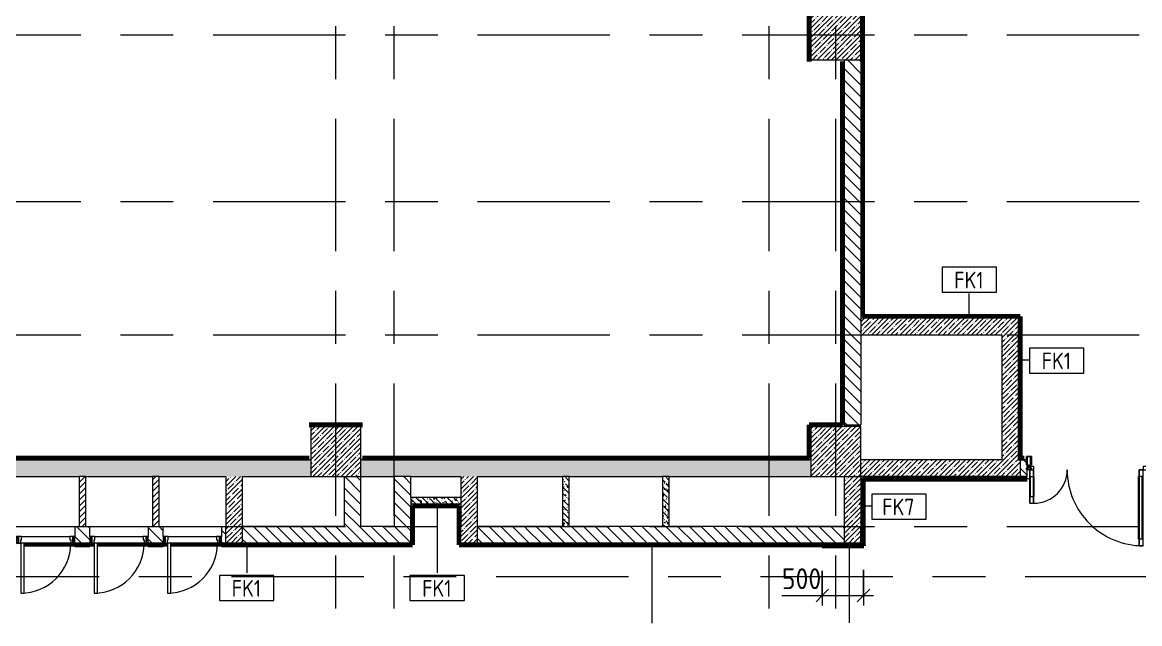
# Model space of a CAD drawing. Header units: millimetres. Extents: x 35524 to 235479, y -8553 to 29000.
# Drawn here: x 56698 to 70104, y 9935 to 17150 of the extents above; entities that cross this region are included whole.
import ezdxf

# ---------------------------------------------------------------- set-up
doc = ezdxf.new("R2010")
doc.units = ezdxf.units.MM
doc.linetypes.add('Осевая', pattern=[3175, 635, -476.25, 1587.5, -476.25])
for name, color, linetype, lineweight in [('A-ANNO-DIMS', 7, 'Continuous', 9), ('A-ANNO-DIMS-100', 7, 'Continuous', 9), ('A-DETL-GENF', 7, 'Continuous', 9), ('A-DOOR', 7, 'Continuous', 9), ('A-DOOR-1', 7, 'Continuous', 13), ('A-DOOR-FRAM', 7, 'Continuous', 13), ('A-DOOR-FRAM-1', 7, 'Continuous', 9), ('A-GLAZ-CWMG', 7, 'Continuous', 9), ('A-GLAZ-CWMG-1', 7, 'Continuous', 25), ('A-WALL', 7, 'Continuous', 9), ('A-WALL-IDEN', 7, 'Continuous', 9), ('I-WALL', 7, 'Continuous', 9), ('S-COLS', 7, 'Continuous', 9), ('Оси-2', 7, 'Осевая', 9)]:
    doc.layers.add(name, color=color, linetype=linetype, lineweight=lineweight)
for name, color, linetype, lineweight, true_color in [('A-WALL-3', 7, 'Continuous', 9, 0xff80c0), ('I-WALL-1', 7, 'Continuous', 9, 0xff8000), ('I-WALL-10', 7, 'Continuous', 80, 0xff8000), ('I-WALL-11', 7, 'Continuous', 53, 0xff80c0), ('I-WALL-4', 7, 'Continuous', 9, 0xc0c0c0), ('I-WALL-8', 7, 'Continuous', 80, 0xff80c0)]:
    doc.layers.add(name, color=color, linetype=linetype, lineweight=lineweight, true_color=true_color)
doc.styles.add('GOST Common_2', font='GOST_Common.ttf', dxfattribs={"width": 0.9, "height": 200})
doc.styles.add('ISOCPEUR', font='isocpeur.ttf', dxfattribs={"width": 0.9, "height": 250})
doc.dimstyles.new('ISO-2_5_0_9К_БОЛЬШОЙ', dxfattribs={"dimscale": 304.8, "dimtxt": 248.995294, "dimasz": 0.492126, "dimexe": 0.393701, "dimexo": 0.984252, "dimgap": 0, "dimtad": 1, "dimdec": 0, "dimrnd": 10, "dimzin": 0, "dimdsep": 46, "dimtxsty": 'ISOCPEUR', "dimblk1": 'OBLIQUE', "dimblk2": 'OBLIQUE', "dimsah": 1, "dimcen": 0.09, "dimdle": 0.393701, "dimazin": 0, "dimtfac": 1, "dimtdec": 4, "dimtix": 1, "dimtmove": 1, "dimatfit": 3, "dimfxl": 1, "dimtvp": 1, "dimtolj": 1, "dimtzin": 0, "dimarcsym": 2})
pattern_1 = [(135, (0, 0), (-70.71068, -70.71068), [])]
pattern_2 = [(45, (0, 0), (-57.02463, 57.02463), []), (45, (57.025, 0), (-57.02463, 57.02463), [100.806, -20.161, 3.353, -16.808])]
pattern_3 = [(135, (0, 0), (-75.43415, -75.43415), [106.68, -17.78, 3.556, -17.78]), (135, (0, 75.39), (-75.43415, -75.43415), []), (50, (0, 0), (127.52922, -11.15758), [13.335, -146.685]), (355, (0, 0), (-24.66966, 133.74002), [10.668, -117.348]), (100.451, (10.63, -0.93), (102.85973, 122.58178), [11.333, -124.663]), (46.184, (0, 35.56), (189.75516, -29.43036), [20.002, -220.027]), (96.636, (15.81, 33.1), (166.1822, 173.1996), [17, -186.995]), (351.184, (0, 35.56), (166.18393, 173.1976), [16.002, -176.022]), (21, (17.78, 26.67), (106.13027, -71.58603), [13.335, -146.685]), (326, (17.78, 26.67), (43.26188, 128.93175), [10.668, -117.348]), (71.451, (26.62, 20.7), (149.39198, 57.34505), [11.333, -124.663]), (37.5, (0, 0), (2.162228, 59.188357), [3.353, -112.573, 3.353, -115.773, -117.793]), (37.5, (0, 0), (2.162228, 59.188357), [-235.052, 3.353, -114.44]), (7.5, (0, 0), (46.77386, 70.12615), [3.353, -64.567, 3.353, -109.906, -44.894]), (7.5, (0, 0), (46.77386, 70.12615), [-181.178, 3.353, -41.542]), (327.5, (-39.65, 0), (94.91367, -4.010093), [3.353, -41.097, 3.353, -135.331, -184.023]), (327.5, (-39.65, 0), (94.91367, -4.010093), [-183.134, 3.353, -180.67]), (317.5, (-57.43, 0), (103.69057, 17.79882), [3.353, -54.432, 3.353, -88.748, -130.683]), (317.5, (-57.43, 0), (103.69057, 17.79882), [-149.885, 3.353, -127.33])]
pattern_4 = [(45, (0, 0), (-35.35534, 35.35534), [])]
pattern_5 = [(0, (0, 0), (121.92, 30.48), [10.058, -81.382, 10.058, -81.382, -487.68]), (0, (0, 0), (121.92, 30.48), [-182.88, 10.058, -172.822, 10.058, -81.382, -213.36]), (0, (0, 0), (121.92, 30.48), [-457.2, 10.058, -50.902, 10.058, -142.342]), (120, (45.72, 15.24), (-87.356454, 90.345817), [10.058, -81.382, 10.058, -81.382, -487.68]), (120, (45.72, 15.24), (-87.356454, 90.345817), [-182.88, 10.058, -172.822, 10.058, -81.382, -213.36]), (120, (45.72, 15.24), (-87.356454, 90.345817), [-457.2, 10.058, -50.902, 10.058, -142.342]), (240, (60.96, 76.2), (-34.563546, -120.825817), [10.058, -81.382, 10.058, -81.382, -487.68]), (240, (60.96, 76.2), (-34.563546, -120.825817), [-182.88, 10.058, -172.822, 10.058, -81.382, -213.36]), (240, (60.96, 76.2), (-34.563546, -120.825817), [-457.2, 10.058, -50.902, 10.058, -142.342])]

# ---------------------------------------------------------------- blocks, each defined once
blk = doc.blocks.new('BSC_Колонна _Прямоугольная - 600х600-23205240-План отделки стен 3 этажа в осях 12-23')
at = {"layer": 'S-COLS'}
h = blk.add_hatch(dxfattribs=at)
h.set_pattern_fill('FP_15', color=256, style=0, pattern_type=2)
h.set_pattern_definition([(45, (-66460, -12000), (-57.02463, 57.02463), []), (45, (-66402.975, -12000), (-57.02463, 57.02463), [100.806, -20.161, 3.353, -16.808])])
h.paths.add_polyline_path([(-300, -300), (300, -300), (300, 300), (-300, 300)])
for p, q in [((300, 300), (-300, 300)), ((-300, 300), (-300, -300)), ((300, -300), (300, 300)), ((-300, -300), (300, -300))]:
    blk.add_line(p, q, dxfattribs=at)
blk = doc.blocks.new('BSC_Колонна _Прямоугольная - 600х600-V14-План отделки стен 3 этажа в осях 12-23')
at = {"layer": 'S-COLS'}
h = blk.add_hatch(dxfattribs=at)
h.set_pattern_fill('FP_16', color=256, style=0, pattern_type=2)
h.set_pattern_definition([(45, (-66460, -17000), (-57.02463, 57.02463), []), (45, (-66402.975, -17000), (-57.02463, 57.02463), [100.806, -20.161, 3.353, -16.808])])
h.paths.add_polyline_path([(-300, -300), (300, -300), (300, 300), (-300, 300)])
for p, q in [((300, 300), (-300, 300)), ((-300, 300), (-300, -300)), ((300, -300), (300, 300)), ((-300, -300), (300, -300))]:
    blk.add_line(p, q, dxfattribs=at)
blk = doc.blocks.new('BSC_Колонна _Прямоугольная - 600х600-V20-План отделки стен 3 этажа в осях 12-23')
at = {"layer": 'S-COLS'}
h = blk.add_hatch(dxfattribs=at)
h.set_pattern_fill('FP_29', color=256, style=0, pattern_type=2)
h.set_pattern_definition([(45, (-60460, -12000), (-57.02463, 57.02463), []), (45, (-60402.975, -12000), (-57.02463, 57.02463), [100.806, -20.161, 3.353, -16.808])])
h.paths.add_polyline_path([(-300, -300), (300, -300), (300, 300), (-300, 300)])
for p, q in [((300, 300), (-300, 300)), ((-300, 300), (-300, -300)), ((300, -300), (300, 300)), ((-300, -300), (300, -300))]:
    blk.add_line(p, q, dxfattribs=at)
blk = doc.blocks.new('110_Дверь_СКБ_1Ст - д-18 700x2100h_Технический шкаф ЭОМ и СС-23257539-План отделки стен 3 этажа в осях 12-23')
at = {"layer": 'A-DOOR'}
h = blk.add_hatch(dxfattribs=at)
h.set_pattern_fill('FP_45', color=256, style=0, pattern_type=2)
h.set_pattern_definition([(135, (1951.41, 164.685), (-14.14214, -14.14214), []), (225, (1951.41, 164.685), (14.14214, -14.14214), [])])
h.paths.add_polyline_path([(362.5, 100), (337.5, 100), (337.5, 20), (362.5, 20)])
at = {"layer": 'A-DOOR-FRAM-1'}
h = blk.add_hatch(dxfattribs=at)
h.set_pattern_fill('FP_46', color=256, style=0, pattern_type=2)
h.set_pattern_definition([(45, (-171.384, 164.685), (-14.1421, 14.1421), []), (135, (-171.384, 164.685), (-14.1421, -14.1421), [])])
h.paths.add_polyline_path([(-312.5, 100), (-337.5, 100), (-337.5, 20), (-312.5, 20)])
at = {"layer": 'A-DOOR'}
blk.add_arc((312.5, 100), 600, 90, 180, dxfattribs=at)
at = {"layer": 'A-DOOR-1'}
for p, q in [((312.5, 700), (272.5, 700)), ((272.5, 700), (272.5, 100)), ((312.5, 100), (312.5, 700)), ((272.5, 100), (312.5, 100))]:
    blk.add_line(p, q, dxfattribs=at)
at = {"layer": 'A-DOOR-FRAM'}
for p, q in [((-312.5, 100), (-337.5, 100)), ((-337.5, 100), (-337.5, 20)), ((-337.5, 20), (-312.5, 20)), ((-287.5, 100), (-312.5, 100)), ((-312.5, 100), (-312.5, 20)), ((-312.5, 20), (-312.5, 100)), ((-312.5, 20), (-277.5, 20)), ((-287.5, 60), (-287.5, 100)), ((-277.5, 60), (-287.5, 60)), ((-277.5, 20), (-277.5, 60)), ((312.5, 60), (302.5, 60)), ((302.5, 60), (302.5, 20)), ((302.5, 20), (337.5, 20)), ((312.5, 100), (312.5, 60)), ((337.5, 100), (312.5, 100)), ((337.5, 20), (337.5, 100)), ((362.5, 100), (337.5, 100)), ((337.5, 100), (337.5, 20)), ((337.5, 20), (362.5, 20)), ((362.5, 20), (362.5, 100))]:
    blk.add_line(p, q, dxfattribs=at)
at = {"layer": 'A-DOOR-FRAM-1'}
for p, q in [((-287.5, 100), (272.5, 100)), ((302.5, 20), (-277.5, 20))]:
    blk.add_line(p, q, dxfattribs=at)
blk = doc.blocks.new('Прямоугольный импост - Импост структурный с накладкой - 160мм Темный-33326475-План отделки стен 3 этажа в осях 12-23')
at = {"layer": 'A-GLAZ-CWMG-1'}
for p, q in [((-50, 40), (-50, 140)), ((-50, 140), (0, 140)), ((0, 140), (0, 40)), ((-40, 40), (-50, 40)), ((-50, -17), (-50, 0)), ((-50, 0), (-40, 0)), ((-40, 0), (-40, 40)), ((-10, 40), (-10, 0)), ((0, 40), (-10, 40)), ((-10, 0), (0, 0)), ((0, 0), (0, -17)), ((0, -17), (-50, -17))]:
    blk.add_line(p, q, dxfattribs=at)
blk = doc.blocks.new('Дверь_Витражная_остекление_ - ВВ-6 остекление-32274838-План отделки стен 3 этажа в осях 12-23')
at = {"layer": 'A-DETL-GENF'}
for p, q in [((-655, 930), (-610, 930)), ((-655, 930), (-655, 20)), ((-610, 930), (-655, 930)), ((-655, 930), (-655, 20)), ((-655, 850), (-610, 850)), ((-645, 850), (-645, 100)), ((-610, 930), (-610, 20)), ((-610, 20), (-610, 930)), ((-601, 850), (-601, 100)), ((705, 420), (660, 420)), ((660, 420), (660, 20)), ((705, 420), (660, 420)), ((660, 420), (660, 20)), ((705, 420), (705, 20)), ((705, 20), (705, 420)), ((651, 340), (651, 100)), ((705, 340), (660, 340)), ((695, 340), (695, 100)), ((-655, 100), (-610, 100)), ((-610, 20), (-655, 20)), ((-655, 20), (-610, 20)), ((705, 100), (660, 100))]:
    blk.add_line(p, q, dxfattribs=at)
at = {"layer": 'A-DOOR'}
for p, q in [((-655, 930), (-655, 20)), ((655, 420), (655, 20))]:
    blk.add_line(p, q, dxfattribs=at)
for centre, radius, start, end in [((-655, 20), 910, 360, 90), ((655, 20), 400, 90, 180)]:
    blk.add_arc(centre, radius, start, end, dxfattribs=at)
at = {"layer": 'A-DOOR-1'}
for p, q in [((-655, 20), (-705, 20)), ((-705, 20), (-705, 17)), ((-655, -20), (-655, 20)), ((705, 20), (655, 20)), ((655, 20), (655, -20)), ((705, 17), (705, 20)), ((-705, -20), (-655, -20)), ((655, -20), (695, -20))]:
    blk.add_line(p, q, dxfattribs=at)
blk = doc.blocks.new('Прямоугольный импост - Импост структурный с накладкой - 160мм Темный-33326241-План отделки стен 3 этажа в осях 12-23')
at = {"layer": 'A-GLAZ-CWMG-1'}
for p, q in [((-25, 40), (-25, 140)), ((-25, 140), (25, 140)), ((25, 140), (25, 40)), ((-15, 40), (-25, 40)), ((-25, -17), (-25, 0)), ((-25, 0), (-15, 0)), ((-15, 0), (-15, 40)), ((15, 40), (15, 0)), ((25, 40), (15, 40)), ((15, 0), (25, 0)), ((25, 0), (25, -17)), ((25, -17), (-25, -17))]:
    blk.add_line(p, q, dxfattribs=at)
blk = doc.blocks.new('М_стена_0001 - Типоразмер_без рамки-25382661-План отделки стен 3 этажа в осях 12-23')
at = {"layer": 'A-WALL-IDEN'}
for p, q in [((3.26, 1.52), (-3.27, 1.52)), ((-3.27, 1.52), (-3.27, -1.48)), ((3.26, -1.48), (3.26, 1.52)), ((-3.27, -1.48), (3.26, -1.48))]:
    blk.add_line(p, q, dxfattribs=at)
blk = doc.blocks.new('DIMBLOCK1-План отделки стен 3 этажа в осях 12-23')
at = {"layer": 'A-ANNO-DIMS-100'}
for p, q in [((66296, 10569), (66296, 10152)), ((66296, 10272), (66296, 10569)), ((66791, 10580), (66791, 10152)), ((66791, 10272), (66791, 10580)), ((65811, 10272), (66385, 10272)), ((66176, 10272), (66911, 10272)), ((66385, 10272), (66543, 10272))]:
    blk.add_line(p, q, dxfattribs=at)
at = {"layer": 'A-ANNO-DIMS-100', "lineweight": 20}
for p, q in [((66296, 10272), (66371, 10347)), ((66791, 10272), (66866, 10347)), ((66296, 10272), (66221, 10197)), ((66791, 10272), (66716, 10197))]:
    blk.add_line(p, q, dxfattribs=at)
at = {"layer": 'A-ANNO-DIMS-100', "color": 0, "insert": (65811, 10599), "char_height": 250, "width": 568.86, "attachment_point": 1, "line_spacing_factor": 1.149209, "style": 'ISOCPEUR'}
blk.add_mtext('500', dxfattribs=at)
blk = doc.blocks.new('_Oblique')
at = {"color": 0, "linetype": 'ByBlock', "lineweight": -2}
blk.add_line((-0.5, -0.5), (0.5, 0.5), dxfattribs=at)

msp = doc.modelspace()

# ---------------------------------------------------------------- hatches: boundary and pattern name
at = {"layer": 'I-WALL'}
h = msp.add_hatch(dxfattribs=at)
h.set_pattern_fill('FP_71', color=256, style=0, pattern_type=2)
h.set_pattern_definition(pattern_5)
h.paths.add_polyline_path([(66780, 13620), (66780, 26900), (66760, 26900), (66760, 13620)])
h = msp.add_hatch(dxfattribs=at)
h.set_pattern_fill('FP_21', color=256, style=0, pattern_type=2)
h.set_pattern_definition(pattern_1)
h.paths.add_polyline_path([(66560, 12320), (66760, 12320), (66760, 16700), (66560, 16700), (66560, 12546.7)])
h.paths.add_polyline_path([(66702.9, 17300), (66760, 17300), (66760, 26500), (66560, 26500), (66560, 17300)])
h = msp.add_hatch(dxfattribs=at)
h.set_pattern_fill('FP_71', color=256, style=0, pattern_type=2)
h.set_pattern_definition(pattern_5)
h.paths.add_polyline_path([(67444.1, 13600), (68650, 13600), (68650, 13620), (66760, 13620), (66760, 13600)])
h = msp.add_hatch(dxfattribs=at)
h.set_pattern_fill('FP_17', color=256, style=0, pattern_type=2)
h.set_pattern_definition(pattern_2)
h.paths.add_polyline_path([(66760, 13400), (68450, 13400), (68450, 13600), (66760, 13600)])
h = msp.add_hatch(dxfattribs=at)
h.set_pattern_fill('FP_17', color=256, style=0, pattern_type=2)
h.set_pattern_definition(pattern_2)
h.paths.add_polyline_path([(68450, 11700), (68650, 11700), (68650, 13600), (68450, 13600), (68450, 11900)])
h = msp.add_hatch(dxfattribs=at)
h.set_pattern_fill('FP_71', color=256, style=0, pattern_type=2)
h.set_pattern_definition(pattern_5)
h.paths.add_polyline_path([(68650, 11900), (68670, 11900), (68670, 13620), (68650, 13620), (68650, 12546.7)])
h = msp.add_hatch(dxfattribs=at)
h.set_pattern_fill('FP_17', color=256, style=0, pattern_type=2)
h.set_pattern_definition(pattern_2)
h.paths.add_polyline_path([(59340, 11700), (60160, 11700), (60160, 11900), (54760, 11900), (54760, 11700), (59140, 11700)])
h.paths.add_polyline_path([(64460, 11700), (66160, 11700), (66160, 11900), (60760, 11900), (60760, 11700), (64380, 11700)])
h = msp.add_hatch(dxfattribs=at)
h.set_pattern_fill('FP_71', color=256, style=0, pattern_type=2)
h.set_pattern_definition(pattern_5)
h.paths.add_polyline_path([(66140, 11900), (66139, 11920), (60780, 11920), (60780, 11900), (64531, 11900)])
h = msp.add_hatch(dxfattribs=at)
h.set_pattern_fill('FP_17', color=256, style=0, pattern_type=2)
h.set_pattern_definition(pattern_2)
h.paths.add_polyline_path([(68650, 11700), (68670, 11700), (68670, 11900), (68650, 11900)])
h.paths.add_polyline_path([(66760, 11700), (68450, 11700), (68450, 11900), (66760, 11900)])
h = msp.add_hatch(dxfattribs=at)
h.set_pattern_fill('FP_21', color=256, style=0, pattern_type=2)
h.set_pattern_definition(pattern_1)
h.paths.add_polyline_path([(73540, 11700), (73540, 11900), (73520, 11900), (73520, 11700)])
h.paths.add_polyline_path([(70234, 11700), (70310, 11700), (70310, 11900), (70234, 11900)])
h.paths.add_polyline_path([(68754, 11700), (68754, 11900), (68670, 11900), (68670, 11700)])
h.paths.add_polyline_path([(70830, 11700), (70830, 11900), (70810, 11900), (70810, 11700)])
h = msp.add_hatch(dxfattribs=at)
h.set_pattern_fill('FP_37', color=256, style=0, pattern_type=2)
h.set_pattern_definition(pattern_4)
h.paths.add_polyline_path([(57379.2, 11100), (57459.2, 11100), (57459.2, 11700), (57379.2, 11700), (57379.2, 11609.9)])
h = msp.add_hatch(dxfattribs=at)
h.set_pattern_fill('FP_37', color=256, style=0, pattern_type=2)
h.set_pattern_definition(pattern_4)
h.paths.add_polyline_path([(58259.2, 11100), (58339.2, 11100), (58339.2, 11700), (58259.2, 11700), (58259.2, 11609.9)])
h = msp.add_hatch(dxfattribs=at)
h.set_pattern_fill('FP_17', color=256, style=0, pattern_type=2)
h.set_pattern_definition(pattern_2)
h.paths.add_polyline_path([(59340, 10900), (59340, 11700), (59140, 11700), (59140, 10900)])
h = msp.add_hatch(dxfattribs=at)
h.set_pattern_fill('FP_21', color=256, style=0, pattern_type=2)
h.set_pattern_definition(pattern_1)
h.paths.add_polyline_path([(60560, 11100), (60760, 11100), (60760, 11700), (60560, 11700)])
h = msp.add_hatch(dxfattribs=at)
h.set_pattern_fill('FP_21', color=256, style=0, pattern_type=2)
h.set_pattern_definition(pattern_1)
h.paths.add_polyline_path([(61160, 10900), (61360, 10900), (61360, 11700), (61160, 11700), (61160, 11100)])
h = msp.add_hatch(dxfattribs=at)
h.set_pattern_fill('FP_17', color=256, style=0, pattern_type=2)
h.set_pattern_definition(pattern_2)
h.paths.add_polyline_path([(62160, 10900), (62160, 11700), (61960, 11700), (61960, 10900)])
h = msp.add_hatch(dxfattribs=at)
h.set_pattern_fill('FP_24', color=256, style=0, pattern_type=2)
h.set_pattern_definition(pattern_3)
h.paths.add_polyline_path([(63180, 11100), (63260, 11100), (63260, 11700), (63180, 11700)])
h = msp.add_hatch(dxfattribs=at)
h.set_pattern_fill('FP_24', color=256, style=0, pattern_type=2)
h.set_pattern_definition(pattern_3)
h.paths.add_polyline_path([(64380, 11100), (64460, 11100), (64460, 11700), (64380, 11700)])
h = msp.add_hatch(dxfattribs=at)
h.set_pattern_fill('FP_17', color=256, style=0, pattern_type=2)
h.set_pattern_definition(pattern_2)
h.paths.add_polyline_path([(66560, 10900), (66760, 10900), (66760, 11700), (66560, 11700), (66560, 11100)])
h = msp.add_hatch(dxfattribs=at)
h.set_pattern_fill('FP_71', color=256, style=0, pattern_type=2)
h.set_pattern_definition(pattern_5)
h.paths.add_polyline_path([(66760, 11680), (68650, 11680), (68650, 11700), (66760, 11700)])
h.paths.add_polyline_path([(70357.1, 11680), (70809.8, 11680), (70809.8, 11700), (70310.2, 11700), (70310.2, 11680)])
h = msp.add_hatch(dxfattribs=at)
h.set_pattern_fill('FP_71', color=256, style=0, pattern_type=2)
h.set_pattern_definition(pattern_5)
h.paths.add_polyline_path([(66760, 10880), (66780, 10880), (66780, 11680), (66760, 11680), (66760, 10900)])
h = msp.add_hatch(dxfattribs=at)
h.set_pattern_fill('FP_24', color=256, style=0, pattern_type=2)
h.set_pattern_definition(pattern_3)
h.paths.add_polyline_path([(61960, 11370), (61960, 11450), (61360, 11450), (61360, 11370), (61940, 11370)])
h = msp.add_hatch(dxfattribs=at)
h.set_pattern_fill('FP_71', color=256, style=0, pattern_type=2)
h.set_pattern_definition(pattern_5)
h.paths.add_polyline_path([(61360, 11350), (61940, 11350), (61940, 11370), (61360, 11370)])
h = msp.add_hatch(dxfattribs=at)
h.set_pattern_fill('FP_71', color=256, style=0, pattern_type=2)
h.set_pattern_definition(pattern_5)
h.paths.add_polyline_path([(61360, 10880), (61380, 10880), (61380, 11350), (61360, 11350), (61360, 10900)])
h = msp.add_hatch(dxfattribs=at)
h.set_pattern_fill('FP_71', color=256, style=0, pattern_type=2)
h.set_pattern_definition(pattern_5)
h.paths.add_polyline_path([(61940, 10900), (61960, 10900), (61960, 11370), (61940, 11370), (61940, 11350)])
h = msp.add_hatch(dxfattribs=at)
h.set_pattern_fill('FP_21', color=256, style=0, pattern_type=2)
h.set_pattern_definition(pattern_1)
h.paths.add_polyline_path([(59087.8, 10900), (59140, 10900), (59140, 11100), (59087.8, 11100), (59087.8, 10980)])
h.paths.add_polyline_path([(55500, 10900), (55500, 11100), (51910, 11100), (51910, 10900)])
h.paths.add_polyline_path([(61160, 10900), (61160, 11100), (59340, 11100), (59340, 10900), (60161.4, 10900)])
h.paths.add_polyline_path([(57507.8, 10900), (57507.8, 11100), (57327.8, 11100), (57327.8, 10900)])
h.paths.add_polyline_path([(55700, 10900), (55747.8, 10900), (55747.8, 11100), (55700, 11100), (55700, 10980)])
h.paths.add_polyline_path([(58387.8, 10900), (58387.8, 11100), (58207.8, 11100), (58207.8, 10900)])
h.paths.add_polyline_path([(56447.8, 10900), (56627.8, 10900), (56627.8, 11100), (56447.8, 11100), (56447.8, 10980)])
h.paths.add_polyline_path([(51710, 10900), (51710, 11100), (44760, 11100), (44760, 10900), (49965.7, 10900)])
h = msp.add_hatch(dxfattribs=at)
h.set_pattern_fill('FP_21', color=256, style=0, pattern_type=2)
h.set_pattern_definition(pattern_1)
h.paths.add_polyline_path([(62160, 10900), (62760, 10900), (62760, 11100), (62160, 11100)])
h = msp.add_hatch(dxfattribs=at)
h.set_pattern_fill('FP_21', color=256, style=0, pattern_type=2)
h.set_pattern_definition(pattern_1)
h.paths.add_polyline_path([(66560, 10900), (66560, 11100), (62760, 11100), (62760, 10900), (64531, 10900)])
h = msp.add_hatch(dxfattribs=at)
h.set_pattern_fill('FP_71', color=256, style=0, pattern_type=2)
h.set_pattern_definition(pattern_5)
h.paths.add_polyline_path([(58387.8, 10880), (58387.8, 10900), (58207.8, 10900), (58207.8, 10880)])
h.paths.add_polyline_path([(61360, 10880), (61360, 10900), (59087.8, 10900), (59087.8, 10880), (60161.4, 10880)])
h.paths.add_polyline_path([(55747.8, 10880), (55747.8, 10900), (42380, 10900), (42380, 10880), (49965.7, 10880)])
h.paths.add_polyline_path([(56447.8, 10880), (56627.8, 10880), (56627.8, 10900), (56447.8, 10900)])
h.paths.add_polyline_path([(57327.8, 10880), (57507.8, 10880), (57507.8, 10900), (57327.8, 10900)])
h = msp.add_hatch(dxfattribs=at)
h.set_pattern_fill('FP_71', color=256, style=0, pattern_type=2)
h.set_pattern_definition(pattern_5)
h.paths.add_polyline_path([(64531, 10880), (66760, 10880), (66760, 10900), (61940, 10900), (61940, 10880)])
at = {"layer": 'I-WALL-1'}
for points in [[(66791, 11669), (68754, 11669), (68754, 11680), (66780, 11680), (66780, 11669)], [(66780, 10880.3), (66791, 10880.3), (66791, 11669), (66780, 11669)], [(66796, 10869), (66796, 10880), (66296, 10879.5), (66296, 10869)]]:
    msp.add_hatch(color=256, dxfattribs=at).paths.add_polyline_path(points)

# ---------------------------------------------------------------- linework, layer by layer
at = {"layer": 'A-WALL'}
for p, q in [((66760, 16700), (66760, 13600)), ((68650, 13620), (66780, 13620)), ((68650, 11900), (68650, 13600)), ((68650, 11900), (68670, 11900)), ((68650, 11900), (68671, 11900)), ((68670, 11900), (68670, 11700)), ((57459.2, 11700), (57379.2, 11700)), ((58339.2, 11700), (58259.2, 11700)), ((61360, 11700), (61160, 11700)), ((63260, 11700), (63180, 11700)), ((64460, 11700), (64380, 11700)), ((66760, 11700), (68650, 11700)), ((68650, 11700), (66760, 11700)), ((66760, 11700), (66760, 11100)), ((66780, 11680), (68650, 11680)), ((66780, 11669), (66780, 11680)), ((61360, 11450), (61360, 11350)), ((61960, 11450), (61960, 11100)), ((61960, 11370), (61360, 11370)), ((61939, 11350), (61940, 11350)), ((61940, 11350), (61940, 10900)), ((57379.2, 11100), (57459.2, 11100)), ((58259.2, 11100), (58339.2, 11100)), ((59140, 10900), (59140, 11100)), ((59340, 10900), (59340, 11100)), ((62160, 10900), (62160, 11100)), ((63180, 11100), (63260, 11100)), ((64380, 11100), (64460, 11100)), ((66560, 11100), (66560, 10900)), ((57327.8, 10900), (57507.8, 10900)), ((58207.8, 10900), (58387.8, 10900)), ((59087.8, 10900), (59140, 10900)), ((59340, 10900), (61160, 10900))]:
    msp.add_line(p, q, dxfattribs=at)
at = {"layer": 'A-WALL-3'}
for p, q in [((66780, 13621), (66780, 13620)), ((66127, 11920), (66140, 11920)), ((61939, 11350), (61380, 11350)), ((61380, 11350), (61380, 11349)), ((66296, 10879.5), (66296, 10880))]:
    msp.add_line(p, q, dxfattribs=at)
at = {"layer": 'A-WALL-IDEN'}
for p, q in [((68059, 13620.5), (68059, 13897.2)), ((68670.5, 13099.4), (68781.4, 13099.4)), ((61674.8, 11349.5), (61674.8, 10542.8)), ((66785.5, 11347.9), (66888.9, 11347.9)), ((59389.9, 10879.5), (59389.9, 10542.8)), ((64252.1, 10880), (64252.1, 9940.5)), ((66619.9, 10874.5), (66619.9, 9943))]:
    msp.add_line(p, q, dxfattribs=at)
at = {"layer": 'I-WALL-10'}
for p, q in [((66780, 11669), (66780, 10880.3)), ((66791, 11669), (68754, 11669)), ((66791, 10880.3), (66791, 11669)), ((68754, 11680), (68650, 11680)), ((68754, 11669), (68754, 11680)), ((66796, 10880), (66296, 10880)), ((66296, 10879.5), (66296, 10869)), ((66296, 10869), (66796, 10869)), ((66780, 10880.3), (66791, 10880.3)), ((66796, 10869), (66796, 10880))]:
    msp.add_line(p, q, dxfattribs=at)
at = {"layer": 'I-WALL-11'}
for p, q in [((56717.8, 10880), (57327.8, 10880)), ((57327.8, 10879), (56717.8, 10879)), ((57507.8, 10880), (57557.8, 10880)), ((57557.8, 10879), (57507.8, 10879)), ((57597.8, 10880), (58207.8, 10880)), ((58207.8, 10879), (57597.8, 10879)), ((58387.8, 10880), (58437.8, 10880)), ((58437.8, 10879), (58387.8, 10879)), ((58477.8, 10880), (59087.8, 10880)), ((59087.8, 10879), (58477.8, 10879))]:
    msp.add_line(p, q, dxfattribs=at)
at = {"layer": 'I-WALL-4'}
for p, q in [((66560, 16700), (66560, 12320)), ((68650, 13600), (66760, 13600)), ((66760, 13600), (66760, 12320)), ((66760, 13400), (68450, 13400)), ((68450, 13400), (68450, 11900)), ((66560, 12320), (66760, 12320)), ((60160, 11900), (54760, 11900)), ((66160, 11900), (60760, 11900)), ((60780, 11920), (60780, 11900)), ((60780, 11900), (66140, 11900)), ((66140, 11900), (66140, 11920)), ((68450, 11900), (66760, 11900)), ((68754, 11900), (68671, 11900)), ((68754, 11700), (68754, 11900)), ((56579.2, 11700), (57379.2, 11700)), ((57379.2, 11700), (57379.2, 11100)), ((57459.2, 11100), (57459.2, 11700)), ((57459.2, 11700), (58259.2, 11700)), ((58259.2, 11700), (58259.2, 11100)), ((58339.2, 11100), (58339.2, 11700)), ((58339.2, 11700), (59140, 11700)), ((59140, 11700), (59140, 11100)), ((59340, 11100), (59340, 11700)), ((59340, 11700), (60160, 11700)), ((60560, 11700), (60560, 11100)), ((60760, 11100), (60760, 11700)), ((60760, 11700), (61160, 11700)), ((61160, 11700), (61160, 11100)), ((61360, 11450), (61360, 11700)), ((61360, 11700), (61960, 11700)), ((61960, 11700), (61960, 11450)), ((62160, 11100), (62160, 11700)), ((62160, 11700), (63180, 11700)), ((63180, 11700), (63180, 11100)), ((63260, 11700), (64380, 11700)), ((63260, 11100), (63260, 11700)), ((64380, 11700), (64380, 11100)), ((64460, 11700), (66160, 11700)), ((64460, 11100), (64460, 11700)), ((66560, 11700), (66560, 11100)), ((68650, 11700), (68754, 11700)), ((68650, 11680), (68650, 11700)), ((61960, 11450), (61360, 11450)), ((61360, 10900), (61360, 11350)), ((56579.2, 11100), (57379.2, 11100)), ((57327.8, 11100), (57327.8, 10980)), ((57459.2, 11100), (58259.2, 11100)), ((57507.8, 10980), (57507.8, 11100)), ((58207.8, 11100), (58207.8, 10980)), ((58339.2, 11100), (59140, 11100)), ((58387.8, 10980), (58387.8, 11100)), ((59087.8, 11100), (59087.8, 10980)), ((60560, 11100), (59340, 11100)), ((61160, 11100), (60760, 11100)), ((61960, 10900), (61960, 11100)), ((63180, 11100), (62160, 11100)), ((64380, 11100), (63260, 11100)), ((66560, 11100), (64460, 11100)), ((66760, 10900), (66760, 11100)), ((57327.8, 10900), (57327.8, 10880)), ((57507.8, 10880), (57507.8, 10900)), ((58207.8, 10900), (58207.8, 10880)), ((58387.8, 10880), (58387.8, 10900)), ((59087.8, 10900), (59087.8, 10880)), ((59340, 10900), (59140, 10900)), ((61160, 10900), (61360, 10900)), ((61940, 10880.5), (61940, 10880)), ((61940, 10880), (66296, 10880)), ((61960, 10900), (66760, 10900)), ((66780, 10880), (66780, 10880.3))]:
    msp.add_line(p, q, dxfattribs=at)
at = {"layer": 'I-WALL-8'}
for p, q in [((66780, 26900), (66780, 13621)), ((66781, 13621), (66781, 26879)), ((66139, 17320), (66139, 16679)), ((66140, 16679), (66140, 17320)), ((66139, 16679), (66140, 16679)), ((66539, 16679), (66539, 12321)), ((66540, 16679), (66539, 16679)), ((66540, 12320), (66540, 16679)), ((68671, 13621), (66781, 13621)), ((68650, 13620), (68670, 13620)), ((68670, 13620), (68670, 11900)), ((68671, 11900), (68671, 13621)), ((60780, 12321), (60139, 12321)), ((60139, 12321), (60139, 12320)), ((60139, 12320), (60780, 12320)), ((60780, 12320), (60780, 12321)), ((66539, 12321), (66139, 12321)), ((66139, 12321), (66139, 11921)), ((66140, 12320), (66540, 12320)), ((66140, 11920), (66140, 12320)), ((60139, 11921), (54780, 11921)), ((54780, 11920), (60139, 11920)), ((60139, 11920), (60139, 11921)), ((66139, 11921), (60780, 11921)), ((60780, 11921), (60780, 11920)), ((60780, 11920), (66127, 11920)), ((68717, 11921), (68670, 11921)), ((68670, 11920), (68717, 11920)), ((68717, 11920), (68717, 11921)), ((61380, 11349), (61380, 10880)), ((61381, 11349), (61939, 11349)), ((61381, 10879), (61381, 11349)), ((61939, 10879.5), (61939, 11350)), ((57507.8, 10880), (57327.8, 10880)), ((57327.8, 10880), (57327.8, 10879)), ((57327.8, 10879), (57507.8, 10879)), ((57507.8, 10879), (57507.8, 10880)), ((58387.8, 10880), (58207.8, 10880)), ((58207.8, 10880), (58207.8, 10879)), ((58207.8, 10879), (58387.8, 10879)), ((58387.8, 10879), (58387.8, 10880)), ((61380, 10880), (59087.8, 10880)), ((59087.8, 10880), (59087.8, 10879)), ((59087.8, 10879), (61381, 10879)), ((61939, 10879.5), (66296, 10879.5)), ((61940, 10880.5), (61940, 10900)), ((66296, 10880.5), (61940, 10880.5)), ((66296, 10880), (66296, 10880.5))]:
    msp.add_line(p, q, dxfattribs=at)
at = {"layer": 'Оси-2'}
for p, q in [((60460, 593.7), (60460, 24898.1)), ((61160, 593.7), (61160, 24898.1)), ((65660, 593.7), (65660, 24898.1)), ((66460, 593.7), (66460, 24898.1)), ((38824.4, 17000), (82060, 17000)), ((38824.4, 15000), (81460, 15000)), ((38824.4, 13400), (81460, 13400)), ((38824.4, 11100), (82060, 11100)), ((39044.9, 10500), (82060, 10500))]:
    msp.add_line(p, q, dxfattribs=at)

# ---------------------------------------------------------------- block references
at = {"layer": 'A-DOOR', "rotation": 180}
for name, p in [('Дверь_Витражная_остекление_ - ВВ-6 остекление-32274838-План отделки стен 3 этажа в осях 12-23', (69489, 11800)), ('110_Дверь_СКБ_1Ст - д-18 700x2100h_Технический шкаф ЭОМ и СС-23257539-План отделки стен 3 этажа в осях 12-23', (56990.3, 11000)), ('110_Дверь_СКБ_1Ст - д-18 700x2100h_Технический шкаф ЭОМ и СС-23257539-План отделки стен 3 этажа в осях 12-23', (57870.3, 11000)), ('110_Дверь_СКБ_1Ст - д-18 700x2100h_Технический шкаф ЭОМ и СС-23257539-План отделки стен 3 этажа в осях 12-23', (58750.3, 11000))]:
    msp.add_blockref(name, p, dxfattribs=at)
at = {"layer": 'A-GLAZ-CWMG', "extrusion": (0, 0, -1)}
for name, p in [('Прямоугольный импост - Импост структурный с накладкой - 160мм Темный-33326241-План отделки стен 3 этажа в осях 12-23', (-68769, 11800)), ('Прямоугольный импост - Импост структурный с накладкой - 160мм Темный-33326475-План отделки стен 3 этажа в осях 12-23', (-68754, 11800))]:
    msp.add_blockref(name, p, dxfattribs=at)
at = {"layer": 'A-WALL-IDEN', "xscale": 99.99999999999993, "yscale": 99.99999999999993, "zscale": 99.99999999999993}
for p in [(68059.8, 14058.8), (69108.8, 13089), (67216.3, 11337.5), (59390.7, 10360.3), (61675.6, 10360.3)]:
    msp.add_blockref('М_стена_0001 - Типоразмер_без рамки-25382661-План отделки стен 3 этажа в осях 12-23', p, dxfattribs=at)
at = {"layer": 'S-COLS'}
for name, p in [('BSC_Колонна _Прямоугольная - 600х600-V14-План отделки стен 3 этажа в осях 12-23', (66460, 17000)), ('BSC_Колонна _Прямоугольная - 600х600-V20-План отделки стен 3 этажа в осях 12-23', (60460, 12000)), ('BSC_Колонна _Прямоугольная - 600х600-23205240-План отделки стен 3 этажа в осях 12-23', (66460, 12000))]:
    msp.add_blockref(name, p, dxfattribs=at)

# ---------------------------------------------------------------- texts
at = {"layer": 'A-WALL-IDEN', "char_height": 200, "attachment_point": 1, "style": 'GOST Common_2'}
for s, insert, width in [('FK1', (67879.5, 14156.8), 447.342), ('FK1', (68928.5, 13187), 447.342), ('FK7', (67015.3, 11435.5), 497.848), ('FK1', (59210.5, 10458.3), 447.342), ('FK1', (61495.4, 10458.3), 447.342)]:
    msp.add_mtext(s, dxfattribs=dict(at, insert=insert, width=width))

# ---------------------------------------------------------------- dimensions: what is measured, and where the dimension line sits
at = {"layer": 'A-ANNO-DIMS'}
dim = msp.add_linear_dim(base=(66791, 10272.2), p1=(66296, 10869), p2=(66791, 10880.3), dimstyle='ISO-2_5_0_9К_БОЛЬШОЙ', override={"dimpost": '<>', "dimfxl": 495.129053}, dxfattribs=at)
dim.commit()
dim.dimension.update_dxf_attribs({"geometry": 'DIMBLOCK1-План отделки стен 3 этажа в осях 12-23', "text_midpoint": (66095.2, 10432.1), "dimtype": 160})

doc.saveas('drawing.dxf')
